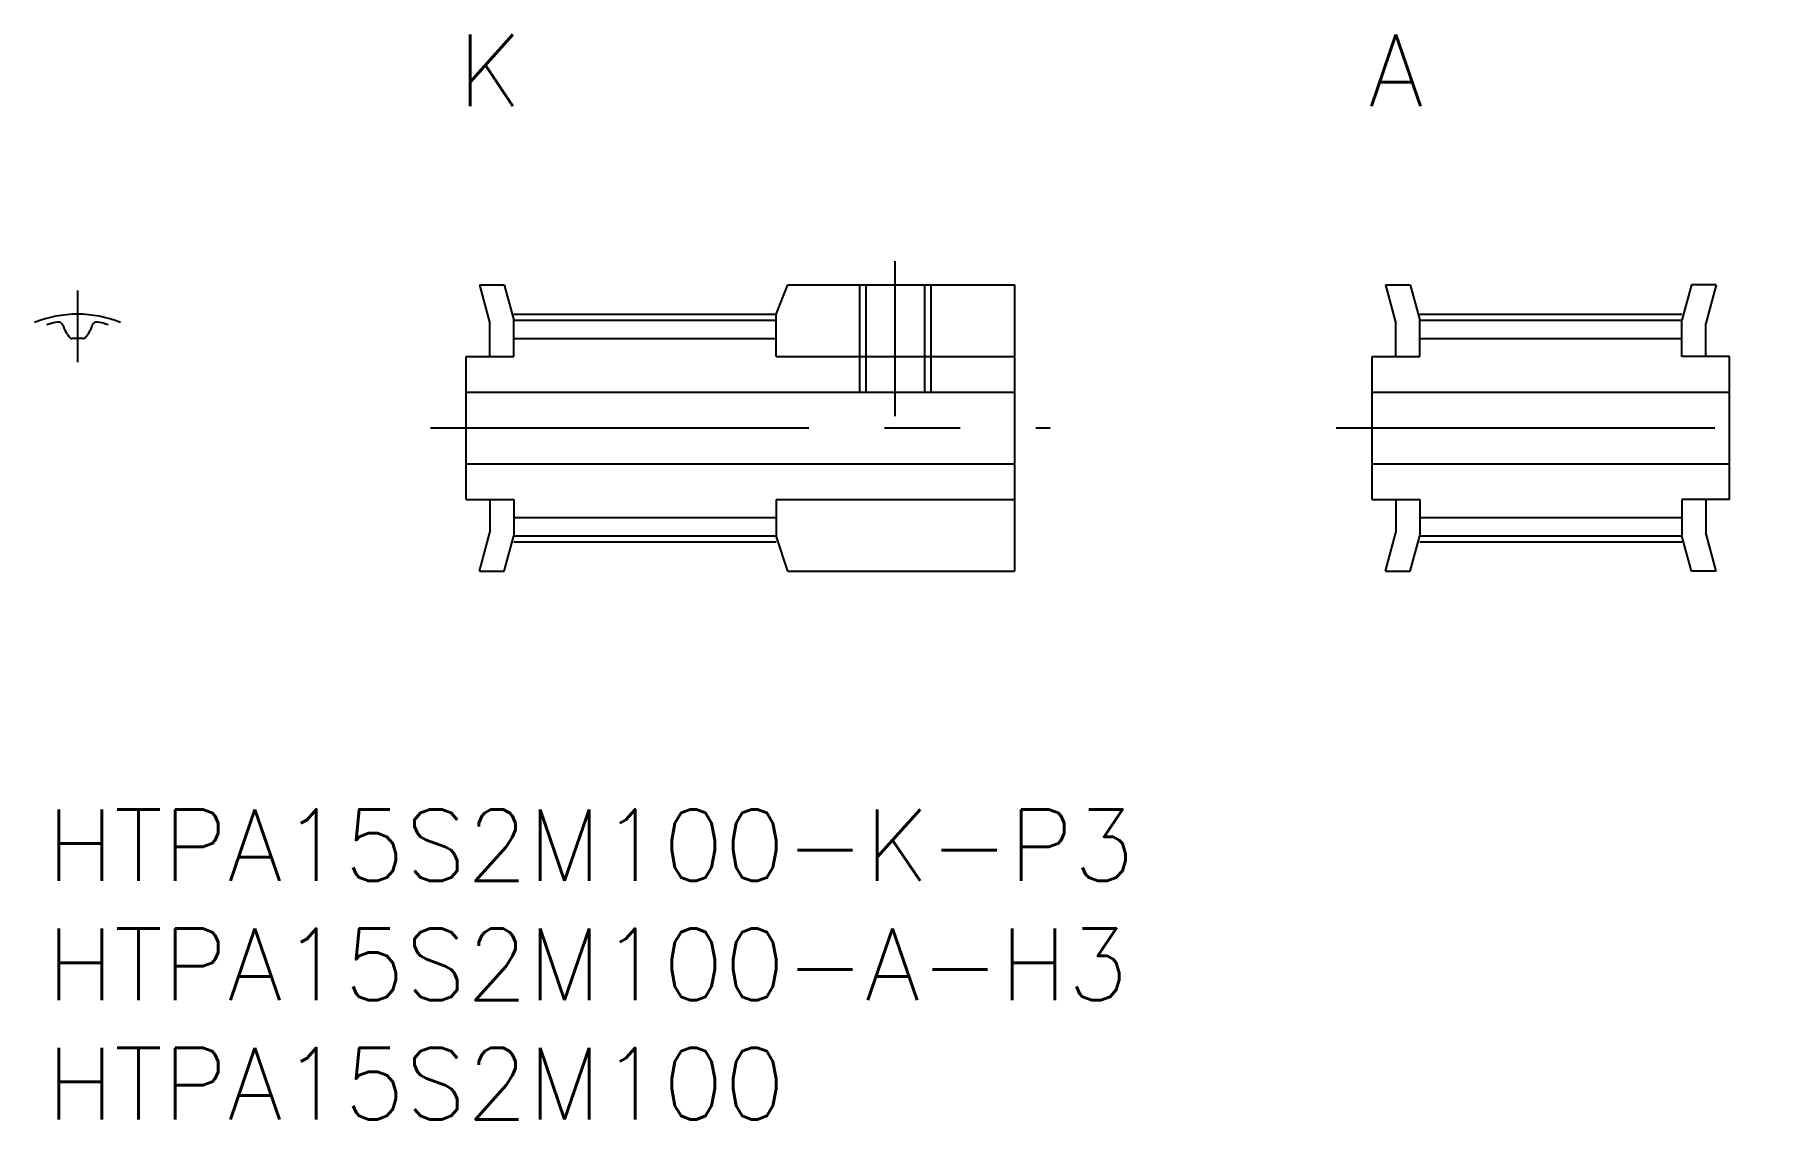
# Model space of a CAD drawing. Extents: x -0.5 to 72.1, y -13 to 32.5.
import ezdxf
from ezdxf.enums import TextEntityAlignment as Align

# ---------------------------------------------------------------- set-up
doc = ezdxf.new("R2010")
doc.units = 0
doc.header["$LTSCALE"] = 0.5
doc.linetypes.add('CENTER', pattern=[50.8, 31.75, -6.35, 6.35, -6.35])
doc.linetypes.add('DASHED', pattern=[19.05, 12.7, -6.35])
for name, color, linetype in [('MSM_CENTER', 1, 'CENTER'), ('MSM_CONTINUOUS', 7, 'CONTINUOUS'), ('MSM_DASHED', 4, 'DASHED'), ('MSM_PART_NUMBER', 7, 'CONTINUOUS')]:
    doc.layers.add(name, color=color, linetype=linetype)
doc.styles.get("Standard").update_dxf_attribs({"font": 'txt.shx', "height": 1, "bigfont": 'bigfont.shx'})

# ---------------------------------------------------------------- blocks, each defined once
blk = doc.blocks.new('*U11')
at = {"layer": 'MSM_PART_NUMBER'}
blk.add_text('HTPA15S2M100-K-P3', height=3, dxfattribs=at).set_placement((0, -3))
blk = doc.blocks.new('*U12')
at = {"layer": 'MSM_PART_NUMBER'}
blk.add_text('HTPA15S2M100-A-H3', height=3, dxfattribs=at).set_placement((0, -8))
blk = doc.blocks.new('*U13')
at = {"layer": 'MSM_PART_NUMBER'}
blk.add_text('HTPA15S2M100', height=3, dxfattribs=at).set_placement((0, -13))

msp = doc.modelspace()

# ---------------------------------------------------------------- linework, layer by layer
at = {"layer": 'MSM_CENTER'}
for p, q in [((35.6, 16.5), (35.6, 23)), ((1.3, 21.774), (1.3, 18.76)), ((19.6, 20.775), (30.6, 20.775)), ((57.6, 20.775), (68.6, 20.775)), ((16.1, 16), (42.1, 16)), ((54.1, 16), (72.1, 16)), ((19.6, 11.225), (30.6, 11.225)), ((57.6, 11.225), (68.6, 11.225))]:
    msp.add_line(p, q, dxfattribs=at)
msp.add_arc((1.3, 16), 4.774, 67.8494, 112.1506, dxfattribs=at)
at = {"layer": 'MSM_CONTINUOUS'}
for p, q in [((18.168, 22), (18.6, 20.388)), ((18.168, 22), (19.203, 22)), ((19.203, 22), (19.6, 20.52)), ((30.6, 20.775), (31.1, 22)), ((31.1, 22), (40.6, 22)), ((40.6, 22), (40.6, 10)), ((56.168, 22), (56.6, 20.388)), ((56.168, 22), (57.203, 22)), ((57.203, 22), (57.6, 20.52)), ((68.997, 22), (68.6, 20.52)), ((70.032, 22), (68.997, 22)), ((70.032, 22), (69.6, 20.388)), ((18.276, 21.597), (18.276, 21.597)), ((18.384, 21.194), (18.384, 21.194)), ((56.276, 21.597), (56.276, 21.597)), ((56.384, 21.194), (56.384, 21.194)), ((69.816, 21.194), (69.816, 21.194)), ((69.924, 21.597), (69.924, 21.597)), ((18.6, 19), (18.6, 20.388)), ((19.6, 20.52), (30.6, 20.52)), ((19.6, 19), (19.6, 20.52)), ((30.6, 19), (30.6, 20.775)), ((56.6, 19), (56.6, 20.388)), ((57.6, 20.52), (68.6, 20.52)), ((57.6, 19), (57.6, 20.52)), ((68.6, 19), (68.6, 20.52)), ((69.6, 19), (69.6, 20.388)), ((19.6, 19.76), (30.6, 19.76)), ((57.6, 19.76), (68.6, 19.76)), ((17.6, 19), (19.6, 19)), ((17.6, 13), (17.6, 19)), ((30.6, 19), (40.6, 19)), ((55.6, 19), (57.6, 19)), ((55.6, 13), (55.6, 19)), ((70.6, 19), (68.6, 19)), ((70.6, 13), (70.6, 19)), ((17.6, 17.5), (40.6, 17.5)), ((55.6, 17.5), (70.6, 17.5)), ((17.6, 14.5), (40.6, 14.5)), ((55.6, 14.5), (70.6, 14.5)), ((17.6, 13), (19.6, 13)), ((18.6, 13), (18.6, 11.612)), ((19.6, 13), (19.6, 11.48)), ((30.6, 13), (40.6, 13)), ((30.6, 13), (30.6, 11.48)), ((55.6, 13), (57.6, 13)), ((56.6, 13), (56.6, 11.612)), ((57.6, 13), (57.6, 11.48)), ((70.6, 13), (68.6, 13)), ((68.6, 13), (68.6, 11.48)), ((69.6, 13), (69.6, 11.612)), ((19.6, 12.24), (30.6, 12.24)), ((57.6, 12.24), (68.6, 12.24)), ((18.168, 10), (18.6, 11.612)), ((19.203, 10), (19.6, 11.48)), ((19.6, 11.48), (30.6, 11.48)), ((31.1, 10), (30.6, 11.48)), ((56.168, 10), (56.6, 11.612)), ((57.203, 10), (57.6, 11.48)), ((57.6, 11.48), (68.6, 11.48)), ((68.997, 10), (68.6, 11.48)), ((70.032, 10), (69.6, 11.612)), ((18.168, 10), (19.203, 10)), ((31.1, 10), (40.6, 10)), ((56.168, 10), (57.203, 10)), ((70.032, 10), (68.997, 10))]:
    msp.add_line(p, q, dxfattribs=at)
for centre, radius, start, end in [((1.3, 16), 4.52, 100.65646, 106.71496), ((0.499, 20.255), 0.19, 16.75235, 100.65646), ((2.101, 20.255), 0.19, 79.34354, 163.24765), ((1.3, 16), 4.52, 73.28504, 79.34354), ((1.95, 20.692), 1.325, 196.75235, 223.26578), ((1.058, 19.852), 0.1, 223.26578, 273.59482), ((1.3, 16), 3.76, 86.40518, 93.59482), ((1.542, 19.852), 0.1, 266.40518, 316.73422), ((0.65, 20.692), 1.325, 316.73422, 343.24765)]:
    msp.add_arc(centre, radius, start, end, dxfattribs=at)
at = {"layer": 'MSM_DASHED'}
for p, q in [((34.1, 22), (34.1, 17.5)), ((34.37, 22), (34.37, 17.5)), ((36.829, 22), (36.829, 17.5)), ((37.1, 22), (37.1, 17.5))]:
    msp.add_line(p, q, dxfattribs=at)

# ---------------------------------------------------------------- block references
at = {"layer": 'MSM_CONTINUOUS'}
for name in ['*U11', '*U12', '*U13']:
    msp.add_blockref(name, (0, 0), dxfattribs=at)

# ---------------------------------------------------------------- texts
at = {"layer": 'MSM_PART_NUMBER'}
for s, p in [('K', (18.6, 31)), ('A', (56.6, 31))]:
    msp.add_text(s, height=3, dxfattribs=at).set_placement(p, align=Align.MIDDLE_CENTER)

doc.saveas('drawing.dxf')
